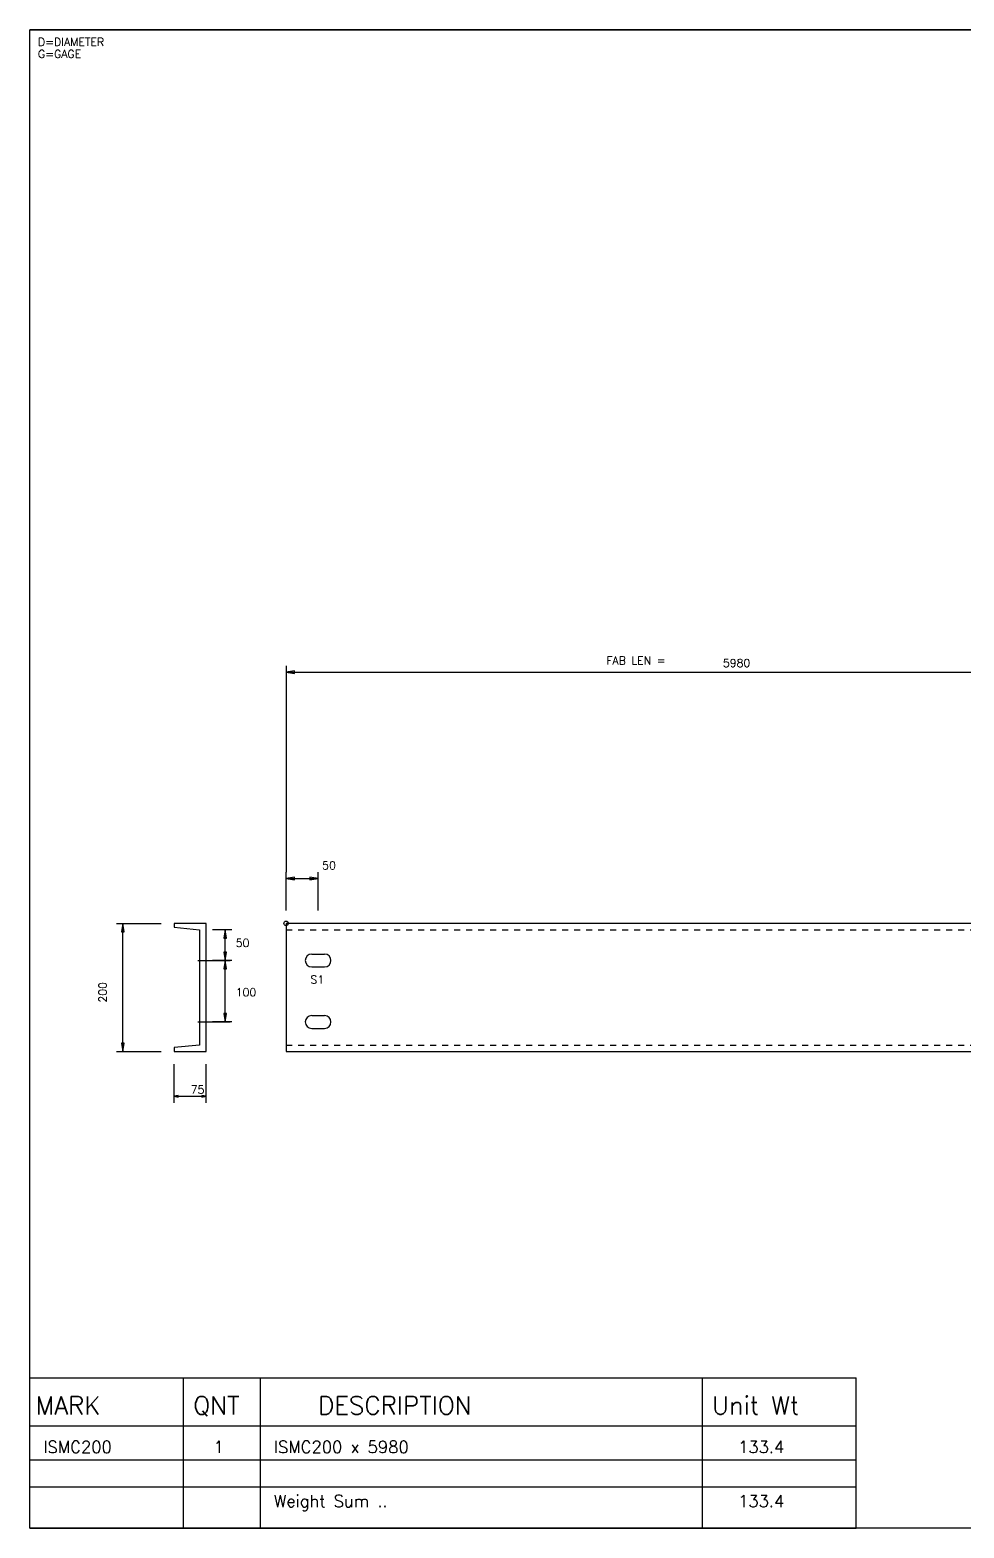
# Model space of a CAD drawing. Extents: x 0 to 420, y 0 to 297.
# Drawn here: x 0 to 185.2, y 0 to 297 of the extents above; entities that cross this region are included whole.
import ezdxf

# ---------------------------------------------------------------- set-up
doc = ezdxf.new("R2010")
doc.units = 0
doc.linetypes.add('CONTIN', pattern=[0])
doc.linetypes.add('DASHED', pattern=[2.38, 1.19, -1.19])
doc.layers.get('0').update_dxf_attribs({"linetype": 'CONTIN'})
for name, color, linetype in [('1', 7, 'CONTIN'), ('10', 7, 'CONTIN'), ('11', 7, 'CONTIN'), ('14', 7, 'CONTIN'), ('15', 6, 'CONTIN'), ('2', 7, 'CONTIN'), ('21', 7, 'CONTIN'), ('22', 7, 'CONTIN'), ('3', 1, 'CONTIN'), ('6', 4, 'CONTIN'), ('7', 3, 'DASHED')]:
    doc.layers.add(name, color=color, linetype=linetype)
doc.styles.add('SIMPLEX', font='SIMPLEX')

# ---------------------------------------------------------------- blocks, each defined once
blk = doc.blocks.new('CZEBORDR')
at = {"layer": '22'}
for p, q in [((0, 0), (0, 297)), ((0, 297), (420, 297)), ((420, 297), (420, 0)), ((420, 0), (0, 0))]:
    blk.add_line(p, q, dxfattribs=at)
blk = doc.blocks.new('LOGO')
at = {"linetype": 'CONTINUOUS'}
blk.add_line((0, 297), (-420, 297), dxfattribs=at)
at = {"layer": '14'}
for q in [(-420, 61.91), (-256.17, 0)]:
    blk.add_line((-420, 0), q, dxfattribs=at)
at = {"layer": '22'}
for p, q in [((-420, 0), (-420, 297)), ((0, 0), (-420, 0))]:
    blk.add_line(p, q, dxfattribs=at)
blk = doc.blocks.new('CZEBOLT')
at = {"layer": '21', "style": 'SIMPLEX'}
for s, p in [('D=DIAMETER', (0, 2.381)), ('G=GAGE', (0, 0))]:
    blk.add_text(s, height=1.587, dxfattribs=at).set_placement(p)
blk = doc.blocks.new('CZEPLATE')
at = {"layer": '14'}
for p, q in [((0, 29.766), (163.83, 29.766)), ((0, 0), (0, 29.766)), ((30.48, 0), (30.48, 29.766)), ((45.72, 0), (45.72, 29.766)), ((133.35, 0), (133.35, 29.766)), ((163.83, 0), (163.83, 29.766)), ((163.83, 0), (163.83, 29.766)), ((0, 20.241), (163.83, 20.241)), ((0, 13.543), (163.83, 13.543)), ((0, 8.186), (163.83, 8.186)), ((0, 0), (163.83, 0))]:
    blk.add_line(p, q, dxfattribs=at)
at = {"layer": '14', "style": 'SIMPLEX'}
for s, height, p in [('MARK', 3.572, (1.143, 22.527)), ('QNT', 3.572, (32.385, 22.527)), ('DESCRIPTION', 3.572, (57.15, 22.527)), ('Unit Wt', 3.572, (135.255, 22.527)), ('ISMC200', 2.381, (2.667, 14.883)), ('  1', 2.381, (33.147, 14.883)), ('ISMC200 x 5980', 2.381, (48.387, 14.883)), ('  133.4', 2.381, (137.16, 14.883)), ('Weight Sum ..', 2.381, (48.387, 4.167)), ('  133.4', 2.381, (137.16, 4.167))]:
    blk.add_text(s, height=height, dxfattribs=at).set_placement(p)
blk = doc.blocks.new('USECTN')
at = {"layer": '10'}
for p, q in [((0, 25.4), (-6.35, 25.4)), ((-6.35, 25.4), (-6.35, 24.638)), ((-6.35, 24.638), (-1.27, 24.13)), ((-1.27, 24.13), (-1.27, 1.27)), ((0, 0), (0, 25.4)), ((-1.27, 1.27), (-6.35, 0.762)), ((-6.35, 0.762), (-6.35, 0)), ((-6.35, 0), (0, 0))]:
    blk.add_line(p, q, dxfattribs=at)
blk = doc.blocks.new('ARROW')
at = {"layer": '2'}
for p, q in [((0, 0), (-1.651, 0.275)), ((-1.651, 0.275), (-1.651, -0.275)), ((-1.651, -0.275), (0, 0))]:
    blk.add_line(p, q, dxfattribs=at)
blk = doc.blocks.new('WFTK')
at = {"layer": '1'}
blk.add_line((-1.6, 0), (4.801, 0), dxfattribs=at)
blk = doc.blocks.new('CZESECTN')
at = {"layer": '2'}
for p, q in [((17.145, 55.88), (26.035, 55.88)), ((18.415, 30.48), (18.415, 55.88)), ((40.005, 54.61), (36.195, 54.61)), ((38.735, 48.517), (38.735, 54.61)), ((40.005, 48.517), (36.195, 48.517)), ((40.005, 48.517), (36.195, 48.517)), ((38.735, 36.332), (38.735, 48.517)), ((40.005, 36.332), (36.195, 36.332)), ((17.145, 30.48), (26.035, 30.48)), ((28.575, 20.32), (28.575, 27.94)), ((34.925, 20.32), (34.925, 27.94)), ((28.575, 21.59), (34.925, 21.59))]:
    blk.add_line(p, q, dxfattribs=at)
at = {"layer": '1'}
blk.add_blockref('USECTN', (34.925, 30.48), dxfattribs=at)
at = {"layer": '2'}
for p, rotation in [((18.415, 55.88), 90), ((38.735, 54.61), 90), ((38.735, 48.517), -90), ((38.735, 48.517), 90), ((38.735, 36.332), -90), ((18.415, 30.48), -90)]:
    blk.add_blockref('ARROW', p, dxfattribs=dict(at, rotation=rotation))
at = {"layer": '2', "xscale": 0.5, "yscale": 0.5, "zscale": 0.5, "rotation": 180}
blk.add_blockref('ARROW', (28.575, 21.59), dxfattribs=at)
at = {"layer": '2', "xscale": 0.5, "yscale": 0.5, "zscale": 0.5}
blk.add_blockref('ARROW', (34.925, 21.59), dxfattribs=at)
at = {"layer": '6'}
for p in [(34.925, 48.517), (34.925, 36.332)]:
    blk.add_blockref('WFTK', p, dxfattribs=at)
at = {"layer": '11', "style": 'SIMPLEX'}
for s, p in [('50', (40.799, 51.214)), ('100', (40.799, 41.44)), ('75', (31.888, 22.119))]:
    blk.add_text(s, height=1.587, dxfattribs=at).set_placement(p)
blk.add_text('200', height=1.587, rotation=90, dxfattribs=at).set_placement((15.208, 40.164))
blk = doc.blocks.new('MAG_CRCL')
at = {"layer": '15'}
blk.add_circle((0, 0), 0.889, dxfattribs=at)
blk = doc.blocks.new('WBSLOT')
at = {"layer": '6'}
for p, q in [((-1.27, 1.27), (1.27, 1.27)), ((-1.27, -1.27), (1.27, -1.27))]:
    blk.add_line(p, q, dxfattribs=at)
for centre, start, end in [((-1.27, 0), 90, 270), ((1.27, 0), 270, 90)]:
    blk.add_arc(centre, 1.27, start, end, dxfattribs=at)
blk = doc.blocks.new('CZEPIECE')
at = {"layer": '1'}
for p, q in [((394.6, 55.88), (50.8, 55.88)), ((50.8, 55.88), (50.8, 30.48)), ((394.6, 30.48), (394.6, 55.88)), ((50.8, 30.48), (394.6, 30.48))]:
    blk.add_line(p, q, dxfattribs=at)
at = {"layer": '2'}
for p, q in [((50.8, 106.934), (50.8, 66.04)), ((394.6, 106.934), (394.6, 66.04)), ((50.8, 105.664), (394.6, 105.664)), ((394.6, 92.71), (394.6, 85.09)), ((394.6, 91.44), (407.3, 91.44)), ((385.71, 66.04), (385.71, 72.39)), ((394.6, 66.04), (394.6, 72.39)), ((385.71, 71.12), (391.425, 71.12)), ((391.425, 71.12), (394.6, 71.12)), ((50.8, 58.42), (50.8, 66.04)), ((57.15, 58.42), (57.15, 66.04)), ((50.8, 64.77), (57.15, 64.77))]:
    blk.add_line(p, q, dxfattribs=at)
at = {"layer": '7'}
for p, q in [((50.8, 54.61), (394.6, 54.61)), ((50.8, 31.75), (394.6, 31.75))]:
    blk.add_line(p, q, dxfattribs=at)
at = {"rotation": 180}
blk.add_blockref('ARROW', (394.6, 91.44), dxfattribs=at)
at = {"layer": '1', "xscale": -1}
blk.add_blockref('ARROW', (385.71, 71.12), dxfattribs=at)
at = {"layer": '15', "xscale": 0.5, "yscale": 0.5, "zscale": 0.5}
for p in [(50.8, 55.88), (394.6, 55.88)]:
    blk.add_blockref('MAG_CRCL', p, dxfattribs=at)
at = {"layer": '2', "rotation": 180}
for p in [(50.8, 105.664), (50.8, 64.77)]:
    blk.add_blockref('ARROW', p, dxfattribs=at)
at = {"layer": '2'}
for p in [(394.6, 105.664), (57.15, 64.77)]:
    blk.add_blockref('ARROW', p, dxfattribs=at)
at = {"layer": '2', "xscale": -1, "rotation": 180}
blk.add_blockref('ARROW', (394.6, 71.12), dxfattribs=at)
at = {"layer": '6'}
for p in [(57.15, 48.517), (385.71, 48.517), (57.15, 36.332), (385.71, 36.332)]:
    blk.add_blockref('WBSLOT', p, dxfattribs=at)
at = {"layer": '11', "style": 'SIMPLEX'}
for s, p in [('5980', (137.425, 106.701)), ('50', (385.975, 71.649)), ('50', (57.944, 66.58))]:
    blk.add_text(s, height=1.587, dxfattribs=at).set_placement(p)
at = {"layer": '2', "style": 'SIMPLEX'}
for s, p in [('FAB LEN =', (114.3, 107.188)), ('TAPE', (395.87, 91.694))]:
    blk.add_text(s, height=1.587, dxfattribs=at).set_placement(p)
at = {"layer": '3', "style": 'SIMPLEX'}
for s, p in [('S1', (55.626, 43.945)), ('S1', (384.186, 43.945)), ('ISMC200', (217.144, 42.386))]:
    blk.add_text(s, height=1.587, dxfattribs=at).set_placement(p)

msp = doc.modelspace()

# ---------------------------------------------------------------- block references
for name, p in [('CZEPIECE', (0, 64)), ('CZESECTN', (0, 64)), ('CZEPLATE', (0, 0))]:
    msp.add_blockref(name, p)
at = {"layer": '1'}
for name, p in [('CZEBORDR', (0, 0)), ('CZEBOLT', (1.587, 291.444))]:
    msp.add_blockref(name, p, dxfattribs=at)
at = {"layer": '2'}
msp.add_blockref('LOGO', (420, 0), dxfattribs=at)

doc.saveas('drawing.dxf')
